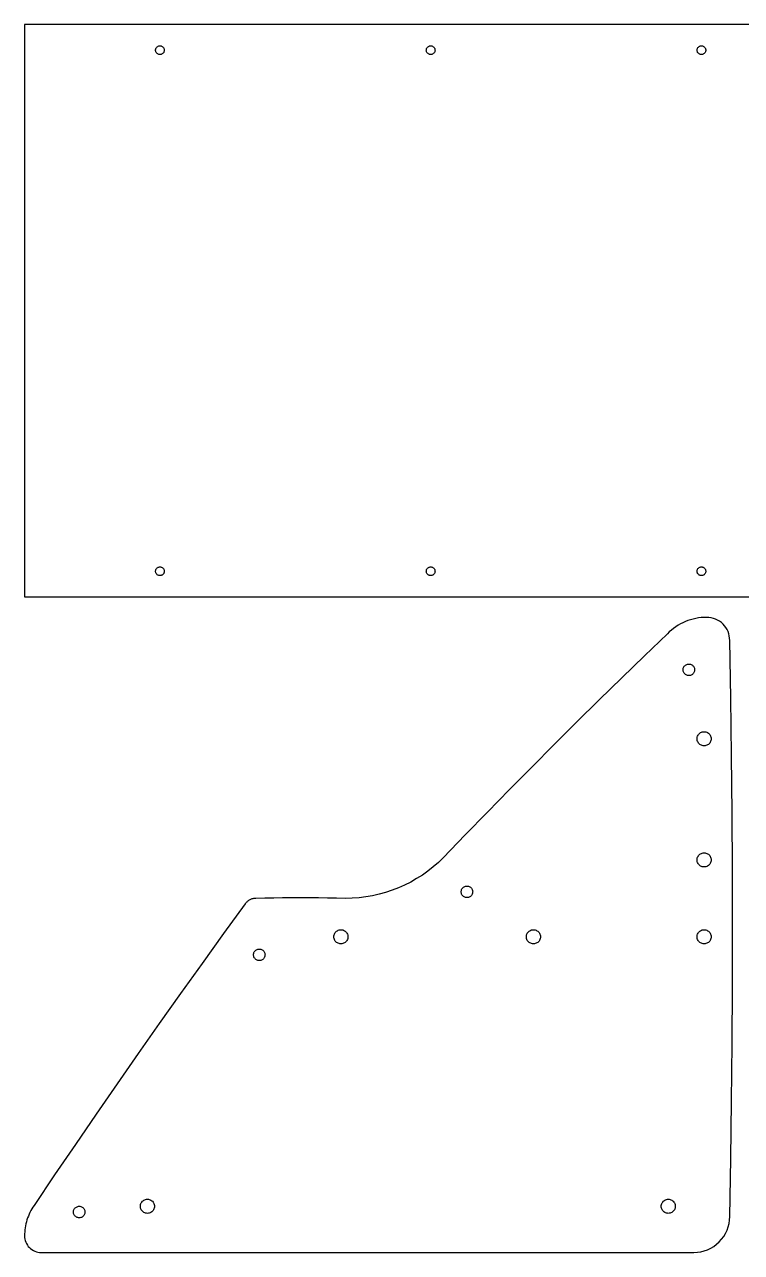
# Model space of a CAD drawing. Header units: metres. Extents: x 0 to 3190, y 0 to 479.
# Drawn here: x 0 to 279.8, y 0 to 479 of the extents above; entities that cross this region are included whole.
import ezdxf

# ---------------------------------------------------------------- set-up
doc = ezdxf.new("R2010")
doc.units = ezdxf.units.M

msp = doc.modelspace()

# ---------------------------------------------------------------- linework, layer by layer
for p, q in [((528.32, 478.985), (0, 478.985)), ((0, 478.985), (0, 255.727)), ((51.1465, 469.207), (51.1899, 469.425)), ((51.1899, 469.425), (51.2614, 469.636)), ((51.2614, 469.636), (51.3598, 469.835)), ((51.3598, 469.835), (51.4833, 470.02)), ((51.4833, 470.02), (51.6299, 470.187)), ((51.6299, 470.187), (51.7971, 470.334)), ((51.7971, 470.334), (51.982, 470.457)), ((51.982, 470.457), (52.1814, 470.556)), ((52.1814, 470.556), (52.392, 470.627)), ((52.392, 470.627), (52.6101, 470.671)), ((52.6101, 470.671), (52.832, 470.685)), ((52.832, 470.685), (53.0539, 470.671)), ((53.0539, 470.671), (53.272, 470.627)), ((53.272, 470.627), (53.4826, 470.556)), ((53.4826, 470.556), (53.682, 470.457)), ((53.682, 470.457), (53.8669, 470.334)), ((53.8669, 470.334), (54.0341, 470.187)), ((54.0341, 470.187), (54.1807, 470.02)), ((54.1807, 470.02), (54.3042, 469.835)), ((54.3042, 469.835), (54.4026, 469.636)), ((54.4026, 469.636), (54.4741, 469.425)), ((54.4741, 469.425), (54.5175, 469.207)), ((156.811, 469.207), (156.854, 469.425)), ((156.854, 469.425), (156.925, 469.636)), ((156.925, 469.636), (157.024, 469.835)), ((157.024, 469.835), (157.147, 470.02)), ((157.147, 470.02), (157.294, 470.187)), ((157.294, 470.187), (157.461, 470.334)), ((157.461, 470.334), (157.646, 470.457)), ((157.646, 470.457), (157.845, 470.556)), ((157.845, 470.556), (158.056, 470.627)), ((158.056, 470.627), (158.274, 470.671)), ((158.274, 470.671), (158.496, 470.685)), ((158.496, 470.685), (158.718, 470.671)), ((158.718, 470.671), (158.936, 470.627)), ((158.936, 470.627), (159.147, 470.556)), ((159.147, 470.556), (159.346, 470.457)), ((159.346, 470.457), (159.531, 470.334)), ((159.531, 470.334), (159.698, 470.187)), ((159.698, 470.187), (159.845, 470.02)), ((159.845, 470.02), (159.968, 469.835)), ((159.968, 469.835), (160.067, 469.636)), ((160.067, 469.636), (160.138, 469.425)), ((160.138, 469.425), (160.181, 469.207)), ((262.475, 469.207), (262.518, 469.425)), ((262.518, 469.425), (262.589, 469.636)), ((262.589, 469.636), (262.688, 469.835)), ((262.688, 469.835), (262.811, 470.02)), ((262.811, 470.02), (262.958, 470.187)), ((262.958, 470.187), (263.125, 470.334)), ((263.125, 470.334), (263.31, 470.457)), ((263.31, 470.457), (263.509, 470.556)), ((263.509, 470.556), (263.72, 470.627)), ((263.72, 470.627), (263.938, 470.671)), ((263.938, 470.671), (264.16, 470.685)), ((264.16, 470.685), (264.382, 470.671)), ((264.382, 470.671), (264.6, 470.627)), ((264.6, 470.627), (264.811, 470.556)), ((264.811, 470.556), (265.01, 470.457)), ((265.01, 470.457), (265.195, 470.334)), ((265.195, 470.334), (265.362, 470.187)), ((265.362, 470.187), (265.509, 470.02)), ((265.509, 470.02), (265.632, 469.835)), ((265.632, 469.835), (265.731, 469.636)), ((265.731, 469.636), (265.802, 469.425)), ((265.802, 469.425), (265.845, 469.207)), ((51.132, 468.985), (51.1465, 469.207)), ((51.1465, 468.763), (51.132, 468.985)), ((51.1899, 468.545), (51.1465, 468.763)), ((51.2614, 468.335), (51.1899, 468.545)), ((51.3598, 468.135), (51.2614, 468.335)), ((51.4833, 467.95), (51.3598, 468.135)), ((51.6299, 467.783), (51.4833, 467.95)), ((51.7971, 467.636), (51.6299, 467.783)), ((51.982, 467.513), (51.7971, 467.636)), ((52.1814, 467.415), (51.982, 467.513)), ((52.392, 467.343), (52.1814, 467.415)), ((52.6101, 467.3), (52.392, 467.343)), ((52.832, 467.285), (52.6101, 467.3)), ((53.0539, 467.3), (52.832, 467.285)), ((53.272, 467.343), (53.0539, 467.3)), ((53.4826, 467.415), (53.272, 467.343)), ((53.682, 467.513), (53.4826, 467.415)), ((53.8669, 467.636), (53.682, 467.513)), ((54.0341, 467.783), (53.8669, 467.636)), ((54.1807, 467.95), (54.0341, 467.783)), ((54.3042, 468.135), (54.1807, 467.95)), ((54.4026, 468.335), (54.3042, 468.135)), ((54.4741, 468.545), (54.4026, 468.335)), ((54.5175, 468.763), (54.4741, 468.545)), ((54.5175, 469.207), (54.532, 468.985)), ((54.532, 468.985), (54.5175, 468.763)), ((156.796, 468.985), (156.811, 469.207)), ((156.811, 468.763), (156.796, 468.985)), ((156.854, 468.545), (156.811, 468.763)), ((156.925, 468.335), (156.854, 468.545)), ((157.024, 468.135), (156.925, 468.335)), ((157.147, 467.95), (157.024, 468.135)), ((157.294, 467.783), (157.147, 467.95)), ((157.461, 467.636), (157.294, 467.783)), ((157.646, 467.513), (157.461, 467.636)), ((157.845, 467.415), (157.646, 467.513)), ((158.056, 467.343), (157.845, 467.415)), ((158.274, 467.3), (158.056, 467.343)), ((158.496, 467.285), (158.274, 467.3)), ((158.718, 467.3), (158.496, 467.285)), ((158.936, 467.343), (158.718, 467.3)), ((159.147, 467.415), (158.936, 467.343)), ((159.346, 467.513), (159.147, 467.415)), ((159.531, 467.636), (159.346, 467.513)), ((159.698, 467.783), (159.531, 467.636)), ((159.845, 467.95), (159.698, 467.783)), ((159.968, 468.135), (159.845, 467.95)), ((160.067, 468.335), (159.968, 468.135)), ((160.138, 468.545), (160.067, 468.335)), ((160.181, 468.763), (160.138, 468.545)), ((160.181, 469.207), (160.196, 468.985)), ((160.196, 468.985), (160.181, 468.763)), ((262.46, 468.985), (262.475, 469.207)), ((262.475, 468.763), (262.46, 468.985)), ((262.518, 468.545), (262.475, 468.763)), ((262.589, 468.335), (262.518, 468.545)), ((262.688, 468.135), (262.589, 468.335)), ((262.811, 467.95), (262.688, 468.135)), ((262.958, 467.783), (262.811, 467.95)), ((263.125, 467.636), (262.958, 467.783)), ((263.31, 467.513), (263.125, 467.636)), ((263.509, 467.415), (263.31, 467.513)), ((263.72, 467.343), (263.509, 467.415)), ((263.938, 467.3), (263.72, 467.343)), ((264.16, 467.285), (263.938, 467.3)), ((264.382, 467.3), (264.16, 467.285)), ((264.6, 467.343), (264.382, 467.3)), ((264.811, 467.415), (264.6, 467.343)), ((265.01, 467.513), (264.811, 467.415)), ((265.195, 467.636), (265.01, 467.513)), ((265.362, 467.783), (265.195, 467.636)), ((265.509, 467.95), (265.362, 467.783)), ((265.632, 468.135), (265.509, 467.95)), ((265.731, 468.335), (265.632, 468.135)), ((265.802, 468.545), (265.731, 468.335)), ((265.845, 468.763), (265.802, 468.545)), ((265.845, 469.207), (265.86, 468.985)), ((265.86, 468.985), (265.845, 468.763)), ((51.132, 265.727), (51.1465, 265.949)), ((51.1465, 265.505), (51.132, 265.727)), ((51.1465, 265.949), (51.1899, 266.167)), ((51.1899, 265.287), (51.1465, 265.505)), ((51.1899, 266.167), (51.2614, 266.378)), ((51.2614, 265.076), (51.1899, 265.287)), ((51.2614, 266.378), (51.3598, 266.577)), ((51.3598, 264.877), (51.2614, 265.076)), ((51.3598, 266.577), (51.4833, 266.762)), ((51.4833, 264.692), (51.3598, 264.877)), ((51.4833, 266.762), (51.6299, 266.929)), ((51.6299, 264.525), (51.4833, 264.692)), ((51.6299, 266.929), (51.7971, 267.076)), ((51.7971, 264.378), (51.6299, 264.525)), ((51.7971, 267.076), (51.982, 267.199)), ((51.982, 264.255), (51.7971, 264.378)), ((51.982, 267.199), (52.1814, 267.298)), ((52.1814, 264.156), (51.982, 264.255)), ((52.1814, 267.298), (52.392, 267.369)), ((52.392, 264.085), (52.1814, 264.156)), ((52.392, 267.369), (52.6101, 267.412)), ((52.6101, 264.042), (52.392, 264.085)), ((52.6101, 267.412), (52.832, 267.427)), ((52.832, 264.027), (52.6101, 264.042)), ((52.832, 267.427), (53.0539, 267.412)), ((53.0539, 264.042), (52.832, 264.027)), ((53.0539, 267.412), (53.272, 267.369)), ((53.272, 264.085), (53.0539, 264.042)), ((53.272, 267.369), (53.4826, 267.298)), ((53.4826, 264.156), (53.272, 264.085)), ((53.4826, 267.298), (53.682, 267.199)), ((53.682, 264.255), (53.4826, 264.156)), ((53.682, 267.199), (53.8669, 267.076)), ((53.8669, 264.378), (53.682, 264.255)), ((53.8669, 267.076), (54.0341, 266.929)), ((54.0341, 264.525), (53.8669, 264.378)), ((54.0341, 266.929), (54.1807, 266.762)), ((54.1807, 264.692), (54.0341, 264.525)), ((54.1807, 266.762), (54.3042, 266.577)), ((54.3042, 264.877), (54.1807, 264.692)), ((54.3042, 266.577), (54.4026, 266.378)), ((54.4026, 265.076), (54.3042, 264.877)), ((54.4026, 266.378), (54.4741, 266.167)), ((54.4741, 265.287), (54.4026, 265.076)), ((54.4741, 266.167), (54.5175, 265.949)), ((54.5175, 265.505), (54.4741, 265.287)), ((54.5175, 265.949), (54.532, 265.727)), ((54.532, 265.727), (54.5175, 265.505)), ((156.796, 265.727), (156.811, 265.949)), ((156.811, 265.505), (156.796, 265.727)), ((156.811, 265.949), (156.854, 266.167)), ((156.854, 265.287), (156.811, 265.505)), ((156.854, 266.167), (156.925, 266.378)), ((156.925, 265.076), (156.854, 265.287)), ((156.925, 266.378), (157.024, 266.577)), ((157.024, 264.877), (156.925, 265.076)), ((157.024, 266.577), (157.147, 266.762)), ((157.147, 264.692), (157.024, 264.877)), ((157.147, 266.762), (157.294, 266.929)), ((157.294, 264.525), (157.147, 264.692)), ((157.294, 266.929), (157.461, 267.076)), ((157.461, 264.378), (157.294, 264.525)), ((157.461, 267.076), (157.646, 267.199)), ((157.646, 264.255), (157.461, 264.378)), ((157.646, 267.199), (157.845, 267.298)), ((157.845, 264.156), (157.646, 264.255)), ((157.845, 267.298), (158.056, 267.369)), ((158.056, 264.085), (157.845, 264.156)), ((158.056, 267.369), (158.274, 267.412)), ((158.274, 264.042), (158.056, 264.085)), ((158.274, 267.412), (158.496, 267.427)), ((158.496, 264.027), (158.274, 264.042)), ((158.496, 267.427), (158.718, 267.412)), ((158.718, 264.042), (158.496, 264.027)), ((158.718, 267.412), (158.936, 267.369)), ((158.936, 264.085), (158.718, 264.042)), ((158.936, 267.369), (159.147, 267.298)), ((159.147, 264.156), (158.936, 264.085)), ((159.147, 267.298), (159.346, 267.199)), ((159.346, 264.255), (159.147, 264.156)), ((159.346, 267.199), (159.531, 267.076)), ((159.531, 264.378), (159.346, 264.255)), ((159.531, 267.076), (159.698, 266.929)), ((159.698, 264.525), (159.531, 264.378)), ((159.698, 266.929), (159.845, 266.762)), ((159.845, 264.692), (159.698, 264.525)), ((159.845, 266.762), (159.968, 266.577)), ((159.968, 264.877), (159.845, 264.692)), ((159.968, 266.577), (160.067, 266.378)), ((160.067, 265.076), (159.968, 264.877)), ((160.067, 266.378), (160.138, 266.167)), ((160.138, 265.287), (160.067, 265.076)), ((160.138, 266.167), (160.181, 265.949)), ((160.181, 265.505), (160.138, 265.287)), ((160.181, 265.949), (160.196, 265.727)), ((160.196, 265.727), (160.181, 265.505)), ((262.46, 265.727), (262.475, 265.949)), ((262.475, 265.505), (262.46, 265.727)), ((262.475, 265.949), (262.518, 266.167)), ((262.518, 265.287), (262.475, 265.505)), ((262.518, 266.167), (262.589, 266.378)), ((262.589, 265.076), (262.518, 265.287)), ((262.589, 266.378), (262.688, 266.577)), ((262.688, 264.877), (262.589, 265.076)), ((262.688, 266.577), (262.811, 266.762)), ((262.811, 264.692), (262.688, 264.877)), ((262.811, 266.762), (262.958, 266.929)), ((262.958, 264.525), (262.811, 264.692)), ((262.958, 266.929), (263.125, 267.076)), ((263.125, 264.378), (262.958, 264.525)), ((263.125, 267.076), (263.31, 267.199)), ((263.31, 264.255), (263.125, 264.378)), ((263.31, 267.199), (263.509, 267.298)), ((263.509, 264.156), (263.31, 264.255)), ((263.509, 267.298), (263.72, 267.369)), ((263.72, 264.085), (263.509, 264.156)), ((263.72, 267.369), (263.938, 267.412)), ((263.938, 264.042), (263.72, 264.085)), ((263.938, 267.412), (264.16, 267.427)), ((264.16, 264.027), (263.938, 264.042)), ((264.16, 267.427), (264.382, 267.412)), ((264.382, 264.042), (264.16, 264.027)), ((264.382, 267.412), (264.6, 267.369)), ((264.6, 264.085), (264.382, 264.042)), ((264.6, 267.369), (264.811, 267.298)), ((264.811, 264.156), (264.6, 264.085)), ((264.811, 267.298), (265.01, 267.199)), ((265.01, 264.255), (264.811, 264.156)), ((265.01, 267.199), (265.195, 267.076)), ((265.195, 264.378), (265.01, 264.255)), ((265.195, 267.076), (265.362, 266.929)), ((265.362, 264.525), (265.195, 264.378)), ((265.362, 266.929), (265.509, 266.762)), ((265.509, 264.692), (265.362, 264.525)), ((265.509, 266.762), (265.632, 266.577)), ((265.632, 264.877), (265.509, 264.692)), ((265.632, 266.577), (265.731, 266.378)), ((265.731, 265.076), (265.632, 264.877)), ((265.731, 266.378), (265.802, 266.167)), ((265.802, 265.287), (265.731, 265.076)), ((265.802, 266.167), (265.845, 265.949)), ((265.845, 265.505), (265.802, 265.287)), ((265.845, 265.949), (265.86, 265.727)), ((265.86, 265.727), (265.845, 265.505)), ((0, 255.727), (528.32, 255.727)), ((255.047, 244.639), (254.147, 244.069)), ((255.974, 245.164), (255.047, 244.639)), ((256.926, 245.643), (255.974, 245.164)), ((257.9, 246.075), (256.926, 245.643)), ((258.894, 246.458), (257.9, 246.075)), ((259.905, 246.792), (258.894, 246.458)), ((260.932, 247.077), (259.905, 246.792)), ((261.972, 247.31), (260.932, 247.077)), ((263.021, 247.492), (261.972, 247.31)), ((264.079, 247.622), (263.021, 247.492)), ((265.141, 247.701), (264.079, 247.622)), ((266.206, 247.727), (265.141, 247.701)), ((266.224, 247.727), (266.206, 247.727)), ((267.106, 247.684), (266.224, 247.727)), ((267.978, 247.554), (267.106, 247.684)), ((268.834, 247.34), (267.978, 247.554)), ((269.665, 247.043), (268.834, 247.34)), ((270.463, 246.665), (269.665, 247.043)), ((271.219, 246.212), (270.463, 246.665)), ((271.928, 245.686), (271.219, 246.212)), ((272.582, 245.094), (271.928, 245.686)), ((273.174, 244.44), (272.582, 245.094)), ((273.7, 243.731), (273.174, 244.44)), ((250.858, 241.369), (241.958, 232.784)), ((251.629, 242.104), (250.858, 241.369)), ((252.436, 242.8), (251.629, 242.104)), ((253.276, 243.455), (252.436, 242.8)), ((254.147, 244.069), (253.276, 243.455)), ((274.154, 242.974), (273.7, 243.731)), ((274.531, 242.177), (274.154, 242.974)), ((274.828, 241.346), (274.531, 242.177)), ((275.043, 240.49), (274.828, 241.346)), ((275.172, 239.617), (275.043, 240.49)), ((275.215, 238.736), (275.172, 239.617)), ((275.62, 216.262), (275.215, 238.736)), ((241.958, 232.784), (233.092, 224.164)), ((257.016, 227.292), (257.035, 227.585)), ((257.035, 226.998), (257.016, 227.292)), ((257.035, 227.585), (257.093, 227.874)), ((257.093, 226.709), (257.035, 226.998)), ((257.093, 227.874), (257.187, 228.153)), ((257.187, 226.431), (257.093, 226.709)), ((257.187, 228.153), (257.317, 228.417)), ((257.317, 226.167), (257.187, 226.431)), ((257.317, 228.417), (257.481, 228.661)), ((257.481, 225.922), (257.317, 226.167)), ((257.481, 228.661), (257.675, 228.883)), ((257.675, 225.701), (257.481, 225.922)), ((257.675, 228.883), (257.896, 229.077)), ((257.896, 225.507), (257.675, 225.701)), ((257.896, 229.077), (258.141, 229.24)), ((258.141, 225.343), (257.896, 225.507)), ((258.141, 229.24), (258.405, 229.37)), ((258.405, 225.213), (258.141, 225.343)), ((258.405, 229.37), (258.684, 229.465)), ((258.684, 225.118), (258.405, 225.213)), ((258.684, 229.465), (258.972, 229.522)), ((258.972, 229.522), (259.266, 229.542)), ((259.266, 229.542), (259.56, 229.522)), ((259.56, 229.522), (259.848, 229.465)), ((259.848, 229.465), (260.127, 229.37)), ((260.127, 225.213), (259.848, 225.118)), ((260.127, 229.37), (260.391, 229.24)), ((260.391, 225.343), (260.127, 225.213)), ((260.391, 229.24), (260.636, 229.077)), ((260.636, 225.507), (260.391, 225.343)), ((260.636, 229.077), (260.857, 228.883)), ((260.857, 225.701), (260.636, 225.507)), ((260.857, 228.883), (261.051, 228.661)), ((261.051, 225.922), (260.857, 225.701)), ((261.051, 228.661), (261.215, 228.417)), ((261.215, 226.167), (261.051, 225.922)), ((261.215, 228.417), (261.345, 228.153)), ((261.345, 226.431), (261.215, 226.167)), ((261.345, 228.153), (261.439, 227.874)), ((261.439, 226.709), (261.345, 226.431)), ((261.439, 227.874), (261.497, 227.585)), ((261.497, 226.998), (261.439, 226.709)), ((261.497, 227.585), (261.516, 227.292)), ((261.516, 227.292), (261.497, 226.998)), ((233.092, 224.164), (224.262, 215.508)), ((258.972, 225.061), (258.684, 225.118)), ((259.266, 225.042), (258.972, 225.061)), ((259.56, 225.061), (259.266, 225.042)), ((259.848, 225.118), (259.56, 225.061)), ((275.934, 193.789), (275.62, 216.262)), ((224.262, 215.508), (215.467, 206.818)), ((215.467, 206.818), (206.707, 198.093)), ((262.559, 201.096), (262.675, 201.436)), ((262.675, 201.436), (262.834, 201.759)), ((262.834, 201.759), (263.034, 202.058)), ((263.034, 202.058), (263.271, 202.328)), ((263.271, 202.328), (263.541, 202.566)), ((263.541, 202.566), (263.84, 202.765)), ((263.84, 202.765), (264.163, 202.925)), ((264.163, 202.925), (264.504, 203.04)), ((264.504, 203.04), (264.856, 203.11)), ((264.856, 203.11), (265.215, 203.134)), ((265.215, 203.134), (265.574, 203.11)), ((265.574, 203.11), (265.927, 203.04)), ((265.927, 203.04), (266.268, 202.925)), ((266.268, 202.925), (266.59, 202.765)), ((266.59, 202.765), (266.889, 202.566)), ((266.889, 202.566), (267.16, 202.328)), ((267.16, 202.328), (267.397, 202.058)), ((267.397, 202.058), (267.597, 201.759)), ((267.597, 201.759), (267.756, 201.436)), ((267.756, 201.436), (267.872, 201.096)), ((206.707, 198.093), (197.981, 189.332)), ((262.465, 200.384), (262.489, 200.743)), ((262.489, 200.025), (262.465, 200.384)), ((262.489, 200.743), (262.559, 201.096)), ((262.559, 199.672), (262.489, 200.025)), ((262.675, 199.331), (262.559, 199.672)), ((262.834, 199.009), (262.675, 199.331)), ((263.034, 198.71), (262.834, 199.009)), ((263.271, 198.439), (263.034, 198.71)), ((263.541, 198.202), (263.271, 198.439)), ((263.84, 198.002), (263.541, 198.202)), ((264.163, 197.843), (263.84, 198.002)), ((264.504, 197.728), (264.163, 197.843)), ((264.856, 197.657), (264.504, 197.728)), ((265.215, 197.634), (264.856, 197.657)), ((265.574, 197.657), (265.215, 197.634)), ((265.927, 197.728), (265.574, 197.657)), ((266.268, 197.843), (265.927, 197.728)), ((266.59, 198.002), (266.268, 197.843)), ((266.889, 198.202), (266.59, 198.002)), ((267.16, 198.439), (266.889, 198.202)), ((267.397, 198.71), (267.16, 198.439)), ((267.597, 199.009), (267.397, 198.71)), ((267.756, 199.331), (267.597, 199.009)), ((267.872, 199.672), (267.756, 199.331)), ((267.872, 201.096), (267.942, 200.743)), ((267.942, 200.025), (267.872, 199.672)), ((267.942, 200.743), (267.965, 200.384)), ((267.965, 200.384), (267.942, 200.025)), ((276.159, 171.315), (275.934, 193.789)), ((197.981, 189.332), (189.291, 180.537)), ((189.291, 180.537), (180.636, 171.707)), ((180.636, 171.707), (172.015, 162.842)), ((276.294, 148.842), (276.159, 171.315)), ((172.015, 162.842), (163.43, 153.942)), ((163.43, 153.942), (161.51, 152.114)), ((262.465, 153.125), (262.489, 153.484)), ((262.489, 153.484), (262.559, 153.837)), ((262.559, 153.837), (262.675, 154.178)), ((262.675, 154.178), (262.834, 154.5)), ((262.834, 154.5), (263.034, 154.8)), ((263.034, 154.8), (263.271, 155.07)), ((263.271, 155.07), (263.541, 155.307)), ((263.541, 155.307), (263.84, 155.507)), ((263.84, 155.507), (264.163, 155.666)), ((264.163, 155.666), (264.504, 155.782)), ((264.504, 155.782), (264.856, 155.852)), ((264.856, 155.852), (265.215, 155.875)), ((265.215, 155.875), (265.574, 155.852)), ((265.574, 155.852), (265.927, 155.782)), ((265.927, 155.782), (266.268, 155.666)), ((266.268, 155.666), (266.59, 155.507)), ((266.59, 155.507), (266.889, 155.307)), ((266.889, 155.307), (267.16, 155.07)), ((267.16, 155.07), (267.397, 154.8)), ((267.397, 154.8), (267.597, 154.5)), ((267.597, 154.5), (267.756, 154.178)), ((267.756, 154.178), (267.872, 153.837)), ((267.872, 153.837), (267.942, 153.484)), ((267.942, 153.484), (267.965, 153.125)), ((157.414, 148.752), (155.247, 147.226)), ((159.503, 150.383), (157.414, 148.752)), ((161.51, 152.114), (159.503, 150.383)), ((262.489, 152.767), (262.465, 153.125)), ((262.559, 152.414), (262.489, 152.767)), ((262.675, 152.073), (262.559, 152.414)), ((262.834, 151.75), (262.675, 152.073)), ((263.034, 151.451), (262.834, 151.75)), ((263.271, 151.181), (263.034, 151.451)), ((263.541, 150.944), (263.271, 151.181)), ((263.84, 150.744), (263.541, 150.944)), ((264.163, 150.585), (263.84, 150.744)), ((264.504, 150.469), (264.163, 150.585)), ((264.856, 150.399), (264.504, 150.469)), ((265.215, 150.375), (264.856, 150.399)), ((265.574, 150.399), (265.215, 150.375)), ((265.927, 150.469), (265.574, 150.399)), ((266.268, 150.585), (265.927, 150.469)), ((266.59, 150.744), (266.268, 150.585)), ((266.889, 150.944), (266.59, 150.744)), ((267.16, 151.181), (266.889, 150.944)), ((267.397, 151.451), (267.16, 151.181)), ((267.597, 151.75), (267.397, 151.451)), ((267.756, 152.073), (267.597, 151.75)), ((267.872, 152.414), (267.756, 152.073)), ((267.942, 152.767), (267.872, 152.414)), ((267.965, 153.125), (267.942, 152.767)), ((276.339, 126.368), (276.294, 148.842)), ((150.702, 144.502), (148.334, 143.31)), ((153.008, 145.808), (150.702, 144.502)), ((155.247, 147.226), (153.008, 145.808)), ((135.781, 139.163), (133.17, 138.71)), ((138.367, 139.744), (135.781, 139.163)), ((140.922, 140.451), (138.367, 139.744)), ((143.438, 141.282), (140.922, 140.451)), ((145.911, 142.236), (143.438, 141.282)), ((148.334, 143.31), (145.911, 142.236)), ((170.395, 140.671), (170.415, 140.965)), ((170.415, 140.377), (170.395, 140.671)), ((170.415, 140.965), (170.472, 141.253)), ((170.472, 140.089), (170.415, 140.377)), ((170.472, 141.253), (170.567, 141.532)), ((170.567, 139.81), (170.472, 140.089)), ((170.567, 141.532), (170.697, 141.796)), ((170.697, 139.546), (170.567, 139.81)), ((170.697, 141.796), (170.86, 142.041)), ((170.86, 139.301), (170.697, 139.546)), ((170.86, 142.041), (171.054, 142.262)), ((171.054, 139.08), (170.86, 139.301)), ((171.054, 142.262), (171.276, 142.456)), ((171.276, 138.886), (171.054, 139.08)), ((171.276, 142.456), (171.52, 142.62)), ((171.52, 142.62), (171.784, 142.75)), ((171.784, 142.75), (172.063, 142.844)), ((172.063, 142.844), (172.352, 142.902)), ((172.352, 142.902), (172.645, 142.921)), ((172.645, 142.921), (172.939, 142.902)), ((172.939, 142.902), (173.228, 142.844)), ((173.228, 142.844), (173.506, 142.75)), ((173.506, 142.75), (173.77, 142.62)), ((173.77, 142.62), (174.015, 142.456)), ((174.015, 142.456), (174.236, 142.262)), ((174.236, 139.08), (174.015, 138.886)), ((174.236, 142.262), (174.43, 142.041)), ((174.43, 139.301), (174.236, 139.08)), ((174.43, 142.041), (174.594, 141.796)), ((174.594, 139.546), (174.43, 139.301)), ((174.594, 141.796), (174.724, 141.532)), ((174.724, 139.81), (174.594, 139.546)), ((174.724, 141.532), (174.819, 141.253)), ((174.819, 140.089), (174.724, 139.81)), ((174.819, 141.253), (174.876, 140.965)), ((174.876, 140.377), (174.819, 140.089)), ((174.876, 140.965), (174.895, 140.671)), ((174.895, 140.671), (174.876, 140.377)), ((86.1209, 135.993), (77.6694, 124.374)), ((86.3002, 136.234), (86.1209, 135.993)), ((86.4936, 136.463), (86.3002, 136.234)), ((86.7004, 136.68), (86.4936, 136.463)), ((86.9199, 136.885), (86.7004, 136.68)), ((87.1512, 137.076), (86.9199, 136.885)), ((87.3936, 137.252), (87.1512, 137.076)), ((87.6461, 137.414), (87.3936, 137.252)), ((87.9079, 137.561), (87.6461, 137.414)), ((88.178, 137.691), (87.9079, 137.561)), ((88.4554, 137.805), (88.178, 137.691)), ((88.7391, 137.902), (88.4554, 137.805)), ((89.0282, 137.982), (88.7391, 137.902)), ((89.3215, 138.045), (89.0282, 137.982)), ((89.6181, 138.09), (89.3215, 138.045)), ((89.9168, 138.116), (89.6181, 138.09)), ((90.2166, 138.125), (89.9168, 138.116)), ((93.7196, 138.189), (90.2166, 138.125)), ((97.2225, 138.238), (93.7196, 138.189)), ((100.726, 138.273), (97.2225, 138.238)), ((104.228, 138.294), (100.726, 138.273)), ((107.731, 138.301), (104.228, 138.294)), ((111.234, 138.294), (107.731, 138.301)), ((114.737, 138.273), (111.234, 138.294)), ((118.24, 138.238), (114.737, 138.273)), ((121.743, 138.189), (118.24, 138.238)), ((125.246, 138.125), (121.743, 138.189)), ((127.896, 138.191), (125.246, 138.125)), ((130.539, 138.385), (127.896, 138.191)), ((133.17, 138.71), (130.539, 138.385)), ((171.52, 138.722), (171.276, 138.886)), ((171.784, 138.592), (171.52, 138.722)), ((172.063, 138.498), (171.784, 138.592)), ((172.352, 138.44), (172.063, 138.498)), ((172.645, 138.421), (172.352, 138.44)), ((172.939, 138.44), (172.645, 138.421)), ((173.228, 138.498), (172.939, 138.44)), ((173.506, 138.592), (173.228, 138.498)), ((173.77, 138.722), (173.506, 138.592)), ((174.015, 138.886), (173.77, 138.722)), ((121.074, 124.5), (121.274, 124.8)), ((121.274, 124.8), (121.511, 125.07)), ((121.511, 125.07), (121.782, 125.307)), ((121.782, 125.307), (122.081, 125.507)), ((122.081, 125.507), (122.404, 125.666)), ((122.404, 125.666), (122.744, 125.782)), ((122.744, 125.782), (123.097, 125.852)), ((123.097, 125.852), (123.456, 125.875)), ((123.456, 125.875), (123.815, 125.852)), ((123.815, 125.852), (124.168, 125.782)), ((124.168, 125.782), (124.508, 125.666)), ((124.508, 125.666), (124.831, 125.507)), ((124.831, 125.507), (125.13, 125.307)), ((125.13, 125.307), (125.4, 125.07)), ((125.4, 125.07), (125.638, 124.8)), ((125.638, 124.8), (125.838, 124.5)), ((196.214, 124.5), (196.414, 124.8)), ((196.414, 124.8), (196.651, 125.07)), ((196.651, 125.07), (196.921, 125.307)), ((196.921, 125.307), (197.22, 125.507)), ((197.22, 125.507), (197.543, 125.666)), ((197.543, 125.666), (197.884, 125.782)), ((197.884, 125.782), (198.237, 125.852)), ((198.237, 125.852), (198.595, 125.875)), ((198.595, 125.875), (198.954, 125.852)), ((198.954, 125.852), (199.307, 125.782)), ((199.307, 125.782), (199.648, 125.666)), ((199.648, 125.666), (199.97, 125.507)), ((199.97, 125.507), (200.27, 125.307)), ((200.27, 125.307), (200.54, 125.07)), ((200.54, 125.07), (200.777, 124.8)), ((200.777, 124.8), (200.977, 124.5)), ((262.834, 124.5), (263.034, 124.8)), ((263.034, 124.8), (263.271, 125.07)), ((263.271, 125.07), (263.541, 125.307)), ((263.541, 125.307), (263.84, 125.507)), ((263.84, 125.507), (264.163, 125.666)), ((264.163, 125.666), (264.504, 125.782)), ((264.504, 125.782), (264.856, 125.852)), ((264.856, 125.852), (265.215, 125.875)), ((265.215, 125.875), (265.574, 125.852)), ((265.574, 125.852), (265.927, 125.782)), ((265.927, 125.782), (266.268, 125.666)), ((266.268, 125.666), (266.59, 125.507)), ((266.59, 125.507), (266.889, 125.307)), ((266.889, 125.307), (267.16, 125.07)), ((267.16, 125.07), (267.397, 124.8)), ((267.397, 124.8), (267.597, 124.5)), ((276.294, 103.894), (276.339, 126.368)), ((77.6694, 124.374), (69.265, 112.722)), ((120.706, 123.125), (120.729, 123.484)), ((120.729, 122.767), (120.706, 123.125)), ((120.729, 123.484), (120.8, 123.837)), ((120.8, 122.414), (120.729, 122.767)), ((120.8, 123.837), (120.915, 124.178)), ((120.915, 122.073), (120.8, 122.414)), ((120.915, 124.178), (121.074, 124.5)), ((121.074, 121.75), (120.915, 122.073)), ((121.274, 121.451), (121.074, 121.75)), ((121.511, 121.181), (121.274, 121.451)), ((121.782, 120.944), (121.511, 121.181)), ((122.081, 120.744), (121.782, 120.944)), ((122.404, 120.585), (122.081, 120.744)), ((122.744, 120.469), (122.404, 120.585)), ((123.097, 120.399), (122.744, 120.469)), ((123.456, 120.375), (123.097, 120.399)), ((123.815, 120.399), (123.456, 120.375)), ((124.168, 120.469), (123.815, 120.399)), ((124.508, 120.585), (124.168, 120.469)), ((124.831, 120.744), (124.508, 120.585)), ((125.13, 120.944), (124.831, 120.744)), ((125.4, 121.181), (125.13, 120.944)), ((125.638, 121.451), (125.4, 121.181)), ((125.838, 121.75), (125.638, 121.451)), ((125.838, 124.5), (125.997, 124.178)), ((125.997, 122.073), (125.838, 121.75)), ((125.997, 124.178), (126.112, 123.837)), ((126.112, 122.414), (125.997, 122.073)), ((126.112, 123.837), (126.182, 123.484)), ((126.182, 122.767), (126.112, 122.414)), ((126.182, 123.484), (126.206, 123.125)), ((126.206, 123.125), (126.182, 122.767)), ((195.845, 123.125), (195.869, 123.484)), ((195.869, 122.767), (195.845, 123.125)), ((195.869, 123.484), (195.939, 123.837)), ((195.939, 122.414), (195.869, 122.767)), ((195.939, 123.837), (196.055, 124.178)), ((196.055, 122.073), (195.939, 122.414)), ((196.055, 124.178), (196.214, 124.5)), ((196.214, 121.75), (196.055, 122.073)), ((196.414, 121.451), (196.214, 121.75)), ((196.651, 121.181), (196.414, 121.451)), ((196.921, 120.944), (196.651, 121.181)), ((197.22, 120.744), (196.921, 120.944)), ((197.543, 120.585), (197.22, 120.744)), ((197.884, 120.469), (197.543, 120.585)), ((198.237, 120.399), (197.884, 120.469)), ((198.595, 120.375), (198.237, 120.399)), ((198.954, 120.399), (198.595, 120.375)), ((199.307, 120.469), (198.954, 120.399)), ((199.648, 120.585), (199.307, 120.469)), ((199.97, 120.744), (199.648, 120.585)), ((200.27, 120.944), (199.97, 120.744)), ((200.54, 121.181), (200.27, 120.944)), ((200.777, 121.451), (200.54, 121.181)), ((200.977, 121.75), (200.777, 121.451)), ((200.977, 124.5), (201.136, 124.178)), ((201.136, 122.073), (200.977, 121.75)), ((201.136, 124.178), (201.252, 123.837)), ((201.252, 122.414), (201.136, 122.073)), ((201.252, 123.837), (201.322, 123.484)), ((201.322, 122.767), (201.252, 122.414)), ((201.322, 123.484), (201.345, 123.125)), ((201.345, 123.125), (201.322, 122.767)), ((262.465, 123.125), (262.489, 123.484)), ((262.489, 122.767), (262.465, 123.125)), ((262.489, 123.484), (262.559, 123.837)), ((262.559, 122.414), (262.489, 122.767)), ((262.559, 123.837), (262.675, 124.178)), ((262.675, 122.073), (262.559, 122.414)), ((262.675, 124.178), (262.834, 124.5)), ((262.834, 121.75), (262.675, 122.073)), ((263.034, 121.451), (262.834, 121.75)), ((263.271, 121.181), (263.034, 121.451)), ((263.541, 120.944), (263.271, 121.181)), ((263.84, 120.744), (263.541, 120.944)), ((264.163, 120.585), (263.84, 120.744)), ((264.504, 120.469), (264.163, 120.585)), ((264.856, 120.399), (264.504, 120.469)), ((265.215, 120.375), (264.856, 120.399)), ((265.574, 120.399), (265.215, 120.375)), ((265.927, 120.469), (265.574, 120.399)), ((266.268, 120.585), (265.927, 120.469)), ((266.59, 120.744), (266.268, 120.585)), ((266.889, 120.944), (266.59, 120.744)), ((267.16, 121.181), (266.889, 120.944)), ((267.397, 121.451), (267.16, 121.181)), ((267.597, 121.75), (267.397, 121.451)), ((267.597, 124.5), (267.756, 124.178)), ((267.756, 122.073), (267.597, 121.75)), ((267.756, 124.178), (267.872, 123.837)), ((267.872, 122.414), (267.756, 122.073)), ((267.872, 123.837), (267.942, 123.484)), ((267.942, 122.767), (267.872, 122.414)), ((267.942, 123.484), (267.965, 123.125)), ((267.965, 123.125), (267.942, 122.767)), ((89.3545, 116.104), (89.3737, 116.398)), ((89.3737, 115.81), (89.3545, 116.104)), ((89.3737, 116.398), (89.4312, 116.686)), ((89.4312, 115.522), (89.3737, 115.81)), ((89.4312, 116.686), (89.5258, 116.965)), ((89.5258, 115.243), (89.4312, 115.522)), ((89.5258, 116.965), (89.6559, 117.229)), ((89.6559, 114.979), (89.5258, 115.243)), ((89.6559, 117.229), (89.8194, 117.474)), ((89.8194, 114.734), (89.6559, 114.979)), ((89.8194, 117.474), (90.0135, 117.695)), ((90.0135, 117.695), (90.2348, 117.889)), ((90.2348, 117.889), (90.4795, 118.053)), ((90.4795, 118.053), (90.7434, 118.183)), ((90.7434, 118.183), (91.0221, 118.277)), ((91.0221, 118.277), (91.3108, 118.335)), ((91.3108, 118.335), (91.6045, 118.354)), ((91.6045, 118.354), (91.8982, 118.335)), ((91.8982, 118.335), (92.1868, 118.277)), ((92.1868, 118.277), (92.4655, 118.183)), ((92.4655, 118.183), (92.7295, 118.053)), ((92.7295, 118.053), (92.9742, 117.889)), ((92.9742, 117.889), (93.1955, 117.695)), ((93.1955, 117.695), (93.3895, 117.474)), ((93.3895, 117.474), (93.553, 117.229)), ((93.553, 114.979), (93.3895, 114.734)), ((93.553, 117.229), (93.6832, 116.965)), ((93.6832, 115.243), (93.553, 114.979)), ((93.6832, 116.965), (93.7778, 116.686)), ((93.7778, 115.522), (93.6832, 115.243)), ((93.7778, 116.686), (93.8352, 116.398)), ((93.8352, 115.81), (93.7778, 115.522)), ((93.8352, 116.398), (93.8545, 116.104)), ((93.8545, 116.104), (93.8352, 115.81)), ((69.265, 112.722), (60.9077, 101.037)), ((90.0135, 114.513), (89.8194, 114.734)), ((90.2348, 114.319), (90.0135, 114.513)), ((90.4795, 114.155), (90.2348, 114.319)), ((90.7434, 114.025), (90.4795, 114.155)), ((91.0221, 113.931), (90.7434, 114.025)), ((91.3108, 113.873), (91.0221, 113.931)), ((91.6045, 113.854), (91.3108, 113.873)), ((91.8982, 113.873), (91.6045, 113.854)), ((92.1868, 113.931), (91.8982, 113.873)), ((92.4655, 114.025), (92.1868, 113.931)), ((92.7295, 114.155), (92.4655, 114.025)), ((92.9742, 114.319), (92.7295, 114.155)), ((93.1955, 114.513), (92.9742, 114.319)), ((93.3895, 114.734), (93.1955, 114.513)), ((60.9077, 101.037), (52.5975, 89.3192)), ((276.159, 81.4208), (276.294, 103.894)), ((52.5975, 89.3192), (44.3343, 77.5682)), ((44.3343, 77.5682), (36.1182, 65.7843)), ((275.934, 58.9472), (276.159, 81.4208)), ((36.1182, 65.7843), (27.9492, 53.9675)), ((275.62, 36.4736), (275.934, 58.9472)), ((27.9492, 53.9675), (19.8272, 42.1177)), ((19.8272, 42.1177), (11.7523, 30.2349)), ((275.215, 14), (275.62, 36.4736)), ((11.7523, 30.2349), (3.7245, 18.3192)), ((45.4165, 19.0524), (45.5756, 19.375)), ((45.5756, 19.375), (45.7754, 19.6741)), ((45.7754, 19.6741), (46.0126, 19.9445)), ((46.0126, 19.9445), (46.2831, 20.1817)), ((46.2831, 20.1817), (46.5822, 20.3816)), ((46.5822, 20.3816), (46.9048, 20.5407)), ((46.9048, 20.5407), (47.2454, 20.6563)), ((47.2454, 20.6563), (47.5982, 20.7265)), ((47.5982, 20.7265), (47.9572, 20.75)), ((47.9572, 20.75), (48.3161, 20.7265)), ((48.3161, 20.7265), (48.6689, 20.6563)), ((48.6689, 20.6563), (49.0095, 20.5407)), ((49.0095, 20.5407), (49.3322, 20.3816)), ((49.3322, 20.3816), (49.6313, 20.1817)), ((49.6313, 20.1817), (49.9017, 19.9445)), ((49.9017, 19.9445), (50.1389, 19.6741)), ((50.1389, 19.6741), (50.3387, 19.375)), ((50.3387, 19.375), (50.4978, 19.0524)), ((248.675, 19.0524), (248.834, 19.375)), ((248.834, 19.375), (249.034, 19.6741)), ((249.034, 19.6741), (249.271, 19.9445)), ((249.271, 19.9445), (249.541, 20.1817)), ((249.541, 20.1817), (249.84, 20.3816)), ((249.84, 20.3816), (250.163, 20.5407)), ((250.163, 20.5407), (250.504, 20.6563)), ((250.504, 20.6563), (250.856, 20.7265)), ((250.856, 20.7265), (251.215, 20.75)), ((251.215, 20.75), (251.574, 20.7265)), ((251.574, 20.7265), (251.927, 20.6563)), ((251.927, 20.6563), (252.268, 20.5407)), ((252.268, 20.5407), (252.59, 20.3816)), ((252.59, 20.3816), (252.889, 20.1817)), ((252.889, 20.1817), (253.16, 19.9445)), ((253.16, 19.9445), (253.397, 19.6741)), ((253.397, 19.6741), (253.597, 19.375)), ((253.597, 19.375), (253.756, 19.0524)), ((1.7897, 14.9037), (1.4828, 14.1797)), ((2.1239, 15.6153), (1.7897, 14.9037)), ((2.485, 16.3137), (2.1239, 15.6153)), ((2.8726, 16.9978), (2.485, 16.3137)), ((3.2859, 17.6666), (2.8726, 16.9978)), ((3.7245, 18.3192), (3.2859, 17.6666)), ((19.0914, 15.7578), (19.1106, 16.0515)), ((19.1106, 15.4641), (19.0914, 15.7578)), ((19.1106, 16.0515), (19.168, 16.3402)), ((19.168, 15.1755), (19.1106, 15.4641)), ((19.168, 16.3402), (19.2626, 16.6189)), ((19.2626, 14.8968), (19.168, 15.1755)), ((19.2626, 16.6189), (19.3928, 16.8828)), ((19.3928, 14.6328), (19.2626, 14.8968)), ((19.3928, 16.8828), (19.5563, 17.1275)), ((19.5563, 14.3881), (19.3928, 14.6328)), ((19.5563, 17.1275), (19.7504, 17.3488)), ((19.7504, 14.1668), (19.5563, 14.3881)), ((19.7504, 17.3488), (19.9716, 17.5429)), ((19.9716, 17.5429), (20.2164, 17.7064)), ((20.2164, 17.7064), (20.4803, 17.8366)), ((20.4803, 17.8366), (20.759, 17.9312)), ((20.759, 17.9312), (21.0477, 17.9886)), ((21.0477, 17.9886), (21.3414, 18.0078)), ((21.3414, 18.0078), (21.6351, 17.9886)), ((21.6351, 17.9886), (21.9237, 17.9312)), ((21.9237, 17.9312), (22.2024, 17.8366)), ((22.2024, 17.8366), (22.4664, 17.7064)), ((22.4664, 17.7064), (22.7111, 17.5429)), ((22.7111, 17.5429), (22.9324, 17.3488)), ((22.9324, 17.3488), (23.1264, 17.1275)), ((23.1264, 14.3881), (22.9324, 14.1668)), ((23.1264, 17.1275), (23.2899, 16.8828)), ((23.2899, 14.6328), (23.1264, 14.3881)), ((23.2899, 16.8828), (23.4201, 16.6189)), ((23.4201, 14.8968), (23.2899, 14.6328)), ((23.4201, 16.6189), (23.5147, 16.3402)), ((23.5147, 15.1755), (23.4201, 14.8968)), ((23.5147, 16.3402), (23.5721, 16.0515)), ((23.5721, 15.4641), (23.5147, 15.1755)), ((23.5721, 16.0515), (23.5914, 15.7578)), ((23.5914, 15.7578), (23.5721, 15.4641)), ((45.2072, 18), (45.2307, 18.3589)), ((45.2307, 17.6411), (45.2072, 18)), ((45.2307, 18.3589), (45.3009, 18.7117)), ((45.3009, 17.2882), (45.2307, 17.6411)), ((45.3009, 18.7117), (45.4165, 19.0524)), ((45.4165, 16.9476), (45.3009, 17.2882)), ((45.5756, 16.625), (45.4165, 16.9476)), ((45.7754, 16.3259), (45.5756, 16.625)), ((46.0126, 16.0555), (45.7754, 16.3259)), ((46.2831, 15.8183), (46.0126, 16.0555)), ((46.5822, 15.6184), (46.2831, 15.8183)), ((46.9048, 15.4593), (46.5822, 15.6184)), ((47.2454, 15.3437), (46.9048, 15.4593)), ((47.5982, 15.2735), (47.2454, 15.3437)), ((47.9572, 15.25), (47.5982, 15.2735)), ((48.3161, 15.2735), (47.9572, 15.25)), ((48.6689, 15.3437), (48.3161, 15.2735)), ((49.0095, 15.4593), (48.6689, 15.3437)), ((49.3322, 15.6184), (49.0095, 15.4593)), ((49.6313, 15.8183), (49.3322, 15.6184)), ((49.9017, 16.0555), (49.6313, 15.8183)), ((50.1389, 16.3259), (49.9017, 16.0555)), ((50.3387, 16.625), (50.1389, 16.3259)), ((50.4978, 16.9476), (50.3387, 16.625)), ((50.4978, 19.0524), (50.6134, 18.7117)), ((50.6134, 17.2882), (50.4978, 16.9476)), ((50.6134, 18.7117), (50.6836, 18.3589)), ((50.6836, 17.6411), (50.6134, 17.2882)), ((50.6836, 18.3589), (50.7072, 18)), ((50.7072, 18), (50.6836, 17.6411)), ((248.465, 18), (248.489, 18.3589)), ((248.489, 17.6411), (248.465, 18)), ((248.489, 18.3589), (248.559, 18.7117)), ((248.559, 17.2882), (248.489, 17.6411)), ((248.559, 18.7117), (248.675, 19.0524)), ((248.675, 16.9476), (248.559, 17.2882)), ((248.834, 16.625), (248.675, 16.9476)), ((249.034, 16.3259), (248.834, 16.625)), ((249.271, 16.0555), (249.034, 16.3259)), ((249.541, 15.8183), (249.271, 16.0555)), ((249.84, 15.6184), (249.541, 15.8183)), ((250.163, 15.4593), (249.84, 15.6184)), ((250.504, 15.3437), (250.163, 15.4593)), ((250.856, 15.2735), (250.504, 15.3437)), ((251.215, 15.25), (250.856, 15.2735)), ((251.574, 15.2735), (251.215, 15.25)), ((251.927, 15.3437), (251.574, 15.2735)), ((252.268, 15.4593), (251.927, 15.3437)), ((252.59, 15.6184), (252.268, 15.4593)), ((252.889, 15.8183), (252.59, 15.6184)), ((253.16, 16.0555), (252.889, 15.8183)), ((253.397, 16.3259), (253.16, 16.0555)), ((253.597, 16.625), (253.397, 16.3259)), ((253.756, 16.9476), (253.597, 16.625)), ((253.756, 19.0524), (253.872, 18.7117)), ((253.872, 17.2882), (253.756, 16.9476)), ((253.872, 18.7117), (253.942, 18.3589)), ((253.942, 17.6411), (253.872, 17.2882)), ((253.942, 18.3589), (253.965, 18)), ((253.965, 18), (253.942, 17.6411)), ((0.2397, 9.6394), (0.1349, 8.8602)), ((0.3741, 10.4141), (0.2397, 9.6394)), ((0.538, 11.1831), (0.3741, 10.4141)), ((0.7311, 11.9452), (0.538, 11.1831)), ((0.9532, 12.6994), (0.7311, 11.9452)), ((1.2039, 13.4447), (0.9532, 12.6994)), ((1.4828, 14.1797), (1.2039, 13.4447)), ((19.9716, 13.9728), (19.7504, 14.1668)), ((20.2164, 13.8093), (19.9716, 13.9728)), ((20.4803, 13.6791), (20.2164, 13.8093)), ((20.759, 13.5845), (20.4803, 13.6791)), ((21.0477, 13.5271), (20.759, 13.5845)), ((21.3414, 13.5078), (21.0477, 13.5271)), ((21.6351, 13.5271), (21.3414, 13.5078)), ((21.9237, 13.5845), (21.6351, 13.5271)), ((22.2024, 13.6791), (21.9237, 13.5845)), ((22.4664, 13.8093), (22.2024, 13.6791)), ((22.7111, 13.9728), (22.4664, 13.8093)), ((22.9324, 14.1668), (22.7111, 13.9728)), ((274.15, 8.6424), (274.613, 9.936)), ((274.613, 9.936), (274.946, 11.2687)), ((274.946, 11.2687), (275.148, 12.6277)), ((275.148, 12.6277), (275.215, 14)), ((0.015, 7.2926), (0, 6.5065)), ((0, 6.5065), (0, 6.4935)), ((0, 6.4935), (0.0313, 5.857)), ((0.06, 8.0776), (0.015, 7.2926)), ((0.0313, 5.857), (0.1248, 5.2267)), ((0.1349, 8.8602), (0.06, 8.0776)), ((0.1248, 5.2267), (0.2796, 4.6085)), ((271.115, 4.1005), (272.037, 5.1185)), ((272.037, 5.1185), (272.856, 6.222)), ((272.856, 6.222), (273.562, 7.4004)), ((273.562, 7.4004), (274.15, 8.6424)), ((0.2796, 4.6085), (0.4943, 4.0085)), ((0.4943, 4.0085), (0.7667, 3.4325)), ((0.7667, 3.4325), (1.0943, 2.8859)), ((1.0943, 2.8859), (1.474, 2.374)), ((1.474, 2.374), (1.9019, 1.9019)), ((1.9019, 1.9019), (2.374, 1.474)), ((2.374, 1.474), (2.8859, 1.0943)), ((2.8859, 1.0943), (3.4325, 0.7667)), ((3.4325, 0.7667), (4.0085, 0.4943)), ((4.0085, 0.4943), (4.6085, 0.2796)), ((4.6085, 0.2796), (5.2267, 0.1248)), ((5.2267, 0.1248), (5.857, 0.0313)), ((5.857, 0.0313), (6.4935, 0)), ((6.4935, 0), (261.215, 0)), ((261.215, 0), (262.588, 0.0674)), ((262.588, 0.0674), (263.947, 0.269)), ((263.947, 0.269), (265.279, 0.6028)), ((265.279, 0.6028), (266.573, 1.0657)), ((266.573, 1.0657), (267.815, 1.6531)), ((267.815, 1.6531), (268.993, 2.3594)), ((268.993, 2.3594), (270.097, 3.1778)), ((270.097, 3.1778), (271.115, 4.1005))]:
    msp.add_line(p, q)

doc.saveas('drawing.dxf')
